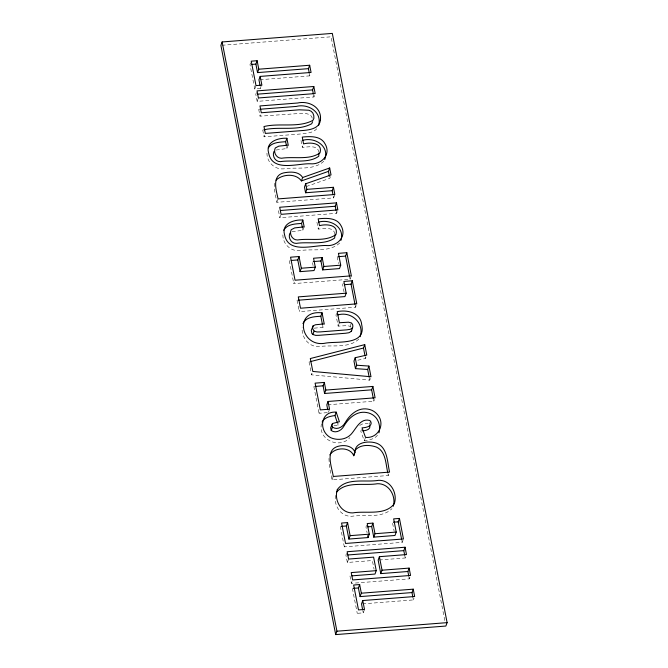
<?xml version="1.0" encoding="UTF-8"?>
<svg xmlns="http://www.w3.org/2000/svg" width="668" height="668" viewBox="0 0 668 668"><rect width="100%" height="100%" fill="white"/><g stroke="black" fill="none" stroke-linecap="round" stroke-linejoin="round"><path stroke-width="0.5" stroke-dasharray="3.34 2.5" d="M328.957 458.39L329.433 466.531L332.029 479.875L388.325 475.507L388.951 473.804M274.682 183.249L274.272 187.165L274.807 191.916L276.828 202.312L333.608 197.903L334.852 194.497M321.483 423.771C317.576 439.586 339.728 449.589 349.932 437.565M335.528 495.439C333.557 505.375 340.713 516.69 351.56 516.306C364.619 514.302 381.77 518.719 391.999 508.649M250.617 62.875L249.999 64.579L254.75 89.003L260.645 88.543L261.889 85.137M254.75 89.003L256.003 85.596M256.412 92.593L255.786 94.297L257.163 101.369L313.943 96.969L314.57 95.265M257.163 101.369L258.407 97.962M312.24 118.203L311.605 116.449L309.927 114.687L304.783 113.142L260.044 116.165L260.979 113.61M316.791 128.765C313.117 132.982 306.871 133.149 301.711 133.901L264.069 136.823L265.004 134.268M259.977 79.726L309.827 75.86L310.453 74.156M276.126 150.024L286.981 148.513L288.225 145.106M276.828 202.312L278.072 198.905M319.02 152.237C317.55 144.488 307.881 147.194 302.337 147.319L303.581 143.912M337.24 211.631L336.614 213.334L279.834 217.743L280.769 215.188M292.058 231.763L302.905 230.251L304.157 226.853M330.418 176.628L329.792 178.331L305.451 186.815M351.343 275.842L350.09 279.249L293.795 283.616L294.73 281.061M334.944 233.984C333.482 226.235 323.805 228.932 318.26 229.066L318.886 227.362M356.178 305.552L355.551 307.255L299.247 311.622L299.874 309.919M314.185 328.18L322.978 327.303L324.222 323.896M343.269 283.123L342.642 284.827L344.17 292.667M370.373 378.455L369.755 380.159L311.564 374.857L312.499 372.301M336.597 313.359L335.979 315.062L338.133 326.126L347.343 325.608L350.166 326.351L351.092 327.303M338.133 326.126L339.377 322.727M350.166 326.351L351.418 322.945M327.278 412.657L319.053 413.292L319.989 410.745M329.549 409.175L328.305 412.582L327.93 410.653M333.916 425.817L338.158 425.165L338.785 423.462M357.823 360.227L365.53 358.474L366.147 356.77M332.029 479.875L333.274 476.468M361.421 429.532L360.795 431.236L364.277 440.788C369.204 439.995 375.349 439.126 378.046 434.35M327.821 404.783L373.855 401.217L374.481 399.514M369.312 424.547L370.565 421.141M364.277 440.788L365.521 437.381M403.138 539.819L402.203 542.374L344.304 546.867L345.239 544.311M346.533 553.421L345.915 555.125L347.343 562.473L372.36 560.535M347.343 562.473L348.587 559.066M366.59 525.265L365.972 526.968L367.091 532.755M409.935 577.152L409.309 578.855L351.41 583.348L352.654 579.941M364.503 609.45L363.25 612.857L357.246 613.324L357.873 611.621M379.157 560.009L405.242 557.98L405.868 556.277M362.557 603.872L413.417 599.922L414.035 598.219M358.841 339.068C348.613 348.846 331.821 344.63 318.903 346.592C308.532 347.043 301.427 337.282 302.095 327.512M323.796 161.255C313.375 171.016 296.65 166.775 283.641 168.87C274.064 169.697 266.181 161.405 267.016 151.937M339.72 243.002C329.299 252.763 312.582 248.521 299.565 250.617C289.995 251.444 282.105 243.152 282.94 233.683M359.735 425.416L362.148 424.071L365.271 423.445L368.168 423.796M221.926 45.274L331.069 36.807L444.863 620.939M337.515 423.236L338.158 425.165M401.819 540.42L402.203 542.374M404.883 556.143L405.242 557.98M408.95 577.018L409.309 578.855M413.058 598.085L413.417 599.922M349.698 277.237L350.09 279.249M355.159 305.251L355.551 307.255M365.162 356.57L365.53 358.474M369.379 378.213L369.755 380.159M373.487 399.314L373.855 401.217M387.949 473.537L388.325 475.507M309.476 74.056L309.827 75.86M313.551 94.939L313.943 96.969M333.257 196.1L333.608 197.903M336.221 211.313L336.614 213.334M392.609 523.294L394.187 531.419M337.173 256.754L338.517 263.651M301.001 140.497L302.337 147.319M316.933 222.244L318.26 229.066M372.552 561.504L374.055 569.228M312.499 262.633L313.075 265.605M322.586 325.291L322.978 327.303M286.605 146.559L286.981 148.513M302.529 228.306L302.905 230.251M362.866 610.878L363.25 612.857M260.261 86.606L260.645 88.543M289.311 260.595L293.795 283.616M297.043 300.308L299.247 311.622M309.059 361.956L311.564 374.857M313.843 386.547L319.053 413.292M340.329 526.451L344.304 546.867M349.982 576L351.41 583.348M352.395 588.416L357.246 613.324M258.716 109.343L260.044 116.165M262.733 129.934L264.069 136.823M278.456 210.662L279.834 217.743"/><path stroke-width="1" d="M329.909 454.883C334.785 446.992 349.907 446.525 353.781 455.726L353.923 453.864M355.025 452.32C354.658 442.425 367.258 440.905 374.598 442.65C387.699 445.464 387.215 462.039 389.578 472.101L333.274 476.468C332.004 467.383 324.556 450.073 338.041 446.333C344.137 444.621 352.462 445.614 355.025 452.32L353.781 455.726M378.956 432.847C380.409 427.712 379.349 421.925 376.017 417.734A13.627 11.849 20.1 0 0 366.348 412.482C356.411 410.845 348.487 418.226 343.87 426.201C341.557 430.501 335.628 433.766 331.244 430.501L330.627 427.862L332.48 423.512L339.411 421.759L336.188 412.123C319.897 411.004 318.394 431.586 330.969 437.799C337.574 440.646 346.199 439.653 351.176 434.167C356.178 428.622 360.219 418.093 369.412 420.389L370.565 421.141C373.479 426.259 365.454 427.821 362.039 427.829L365.521 437.381C378.389 438.717 385.82 423.754 377.261 414.327A13.627 11.849 20.1 0 0 367.592 409.075C357.664 407.438 349.731 414.828 345.114 422.794C342.801 427.094 336.881 430.359 332.489 427.094L331.862 425.75L332.48 423.512M393.252 506.286C396.308 495.948 388.943 483.273 377.387 483.724C364.327 485.97 346.074 480.81 336.58 492.191M360.152 336.697C364.661 323.078 351.201 310.962 337.924 314.912M318.586 125.501C322.51 112.207 308.215 103.298 296.358 106.421L259.735 109.26M324.706 159.602C329.833 146.05 314.678 136.74 302.688 140.363M340.922 240.396C345.072 226.978 330.192 218.778 318.611 222.11M222.135 41.95L220.891 45.357L335.687 634.6L445.865 626.05L447.109 622.643L332.313 33.4L222.135 41.95L336.931 631.193L335.687 634.6M257.539 72.603L255.886 64.12L257.13 60.713L251.243 61.172L256.003 85.596L261.889 85.137L260.186 76.403L311.079 72.453L309.676 65.247L258.783 69.196L257.539 72.603L308.424 68.654L309.676 65.247M260.186 76.403L258.942 79.809L260.077 85.629M286.413 145.582L285.654 141.683L286.898 138.284C278.255 137.675 265.338 141.775 268.611 152.905C272.202 172.561 297.694 163.226 310.369 163.777C321.35 164.854 331.428 154.584 325.091 143.929C320.799 135.646 310.169 136.305 302.253 137.09L303.581 143.912C310.278 142.075 323.078 142.793 319.98 152.872C309.468 160.42 293.887 156.279 281.537 158.249C276.435 158.358 273.12 152.371 275.274 147.987L278.756 146.167L288.225 145.106L286.898 138.284M313.35 93.929L312.566 89.888L313.81 86.481L257.03 90.89L258.407 97.962L315.187 93.562L313.81 86.481M276.051 180.168C282.455 174.014 295.916 173.037 301.41 180.919L302.654 177.513L329.683 167.977L331.036 174.924L305.719 183.75L304.474 187.157L305.568 192.768L332.205 190.697L333.449 187.291L306.812 189.361L305.568 192.768M302.337 227.329L301.577 223.429L302.821 220.031C294.179 219.421 281.261 223.513 284.543 234.652C288.125 254.308 313.618 244.964 326.293 245.523C337.282 246.601 347.352 236.33 341.014 225.675C336.722 217.392 326.101 218.044 318.177 218.837L319.504 225.659C326.201 223.822 339.01 224.54 335.912 234.61C325.399 242.167 309.818 238.025 297.46 239.987C292.359 240.104 289.044 234.117 291.198 229.734L294.68 227.905L304.157 226.853L302.821 220.031M329.407 176.344L328.439 171.375L329.683 167.977M297.786 259.944L299.039 256.537L290.555 257.197L295.039 280.209L351.343 275.842L346.834 252.696L338.425 253.347L340.722 265.179L339.478 268.578L322.661 269.889L320.924 260.971L322.168 257.564L313.551 258.232L315.288 267.15L314.035 270.557L300.066 271.642L297.786 259.944L291.19 260.453M300.066 271.642L301.318 268.235L299.039 256.537M336.021 210.303L335.236 206.262L336.48 202.855L279.7 207.255L281.078 214.336L337.858 209.927L336.48 202.855M322.661 269.889L323.905 266.482L322.168 257.564M351.226 331.403C352.253 328.815 354.274 325.157 351.418 322.945L348.587 322.201L339.377 322.727L337.223 311.655C347.218 309.476 360.586 312.632 361.705 324.715C366.54 345.74 337.014 341.064 325.642 343.11C300.767 348.287 293.018 309.576 322.068 312.833L324.222 323.896L315.438 324.773L313.1 325.85L311.28 330.351L311.881 333.466L312.883 334.509L315.73 335.378L319.037 335.311L345.515 333.257L348.946 332.739L351.226 331.403L351.694 330.276M312.883 334.509L314.127 331.103L312.566 328.531L313.1 325.85M322.394 324.289L320.824 316.24L322.068 312.833M349.506 276.226L345.59 256.103L346.834 252.696M346.183 293.185L298.287 296.901L300.5 308.215L356.796 303.848L352.303 280.769L343.895 281.428L346.183 293.185L344.938 296.592L298.062 300.224M354.967 304.249L351.059 284.176L352.303 280.769M324.581 393.485L323.095 385.828L324.339 382.43L315.096 383.148L320.306 409.893L329.549 409.175L328.046 401.46L375.099 397.811L372.886 386.43L325.825 390.079L324.581 393.485L371.642 389.836L372.886 386.43M328.046 401.46L326.802 404.866L327.738 409.684M368.92 366.064L370.999 376.752L312.816 371.45L310.303 358.549L364.745 344.63L366.774 355.067L355.217 357.697L353.973 361.104L355.443 368.627L367.676 369.471L368.92 366.064L356.687 365.221L355.443 368.627M337.198 422.276L334.944 415.529L336.188 412.123M331.244 430.501L332.489 427.094M364.97 355.626L363.492 348.036L364.745 344.63M346.333 525.983L347.577 522.585L341.573 523.044L345.548 543.468L403.447 538.976L399.447 518.426L393.652 518.877L396.224 532.07L394.98 535.477L373.754 537.122L371.684 526.526L372.936 523.119L367.216 523.562L369.279 534.166L368.035 537.573L348.88 539.059L346.333 525.983L341.323 526.376M348.88 539.059L350.124 535.653L347.577 522.585M373.754 537.122L374.998 533.724L372.936 523.119M360.085 596.599L358.399 587.957L359.651 584.55L353.648 585.018L358.499 609.917L364.503 609.45L362.766 600.54L414.661 596.516L413.225 589.168L361.33 593.201L360.085 596.599L411.981 592.574L413.225 589.168M362.766 600.54L361.522 603.947L362.674 609.892M351.978 575.841L374.998 574.062L376.243 570.656L373.604 557.129L348.587 559.066L347.16 551.726L405.058 547.234L406.486 554.574L379.399 556.678L378.155 560.085L380.785 573.612L407.881 571.507L409.125 568.101L382.029 570.205L380.785 573.612M401.635 539.443L398.203 521.833L399.447 518.426M404.708 555.225L403.814 550.632L405.058 547.234M274.022 151.394C271.876 155.778 275.191 161.756 280.293 161.648C292.642 159.685 308.224 163.827 318.736 156.27L319.079 152.989M289.954 233.14C287.799 237.524 291.114 243.503 296.216 243.394C308.566 241.432 324.147 245.565 334.66 238.017L335.002 234.735M312.632 121.743L311.689 123.747C297.51 131.496 279.082 126.11 263.76 129.859M322.126 422.001C324.439 417.283 330.268 416.256 334.944 415.529M302.921 323.596C306.044 316.874 314.436 316.707 320.824 316.24M268.319 147.845C271.926 142.134 279.658 142.267 285.654 141.683M283.766 230.251C287.232 224.005 295.314 223.964 301.577 223.429M354.967 450.558C359.893 444.278 369.571 444.646 376.443 447.084C386.037 451.51 385.628 463.884 387.757 472.552M352.47 327.996L350.191 329.332L346.767 329.85L320.281 331.904L316.974 331.971L314.127 331.103M301.41 180.919L328.439 171.375M310.061 361.697L363.492 348.036M362.707 430.893C365.479 430.61 370.473 429.833 369.93 425.975M251.961 64.429L255.886 64.12M257.848 94.13L312.566 89.888M280.518 210.503L335.236 206.262M338.108 256.687L345.59 256.103M313.259 261.564L320.924 260.971M301.318 268.235L315.288 267.15M323.905 266.482L340.722 265.179M344.513 284.685L351.059 284.176M314.87 386.471L323.095 385.828M393.377 522.201L398.203 521.833M367.876 526.827L371.684 526.526M350.124 535.653L369.279 534.166M374.998 533.724L396.224 532.07M347.978 554.966L403.814 550.632M376.243 570.656L351.226 572.593L352.654 579.941L410.553 575.449L409.125 568.101M353.397 588.341L358.399 587.957M336.931 631.193L447.109 622.643M302.654 177.513C298.705 171.016 289.829 171.668 283.374 172.962C271.534 175.968 276.318 190.689 278.072 198.905L334.852 194.497L333.449 187.291M407.881 571.507L408.774 576.1M411.981 592.574L412.874 597.167M367.676 369.471L369.187 377.245M371.642 389.836L373.303 398.37M308.424 68.654L309.301 73.154M332.205 190.697L332.906 194.304M355.217 357.697L356.687 365.221M379.399 556.678L382.029 570.205M305.719 183.75L306.812 189.361M367.659 535.644L368.035 537.573M324.339 382.43L325.825 390.079M359.651 584.55L361.33 593.201M257.13 60.713L258.783 69.196M337.307 489.569C333.858 499.973 340.947 513.333 352.804 512.907C366.106 510.586 385.052 516.005 394.32 503.697C397.819 493.209 390.555 479.849 378.631 480.317C365.438 482.688 346.325 477.094 337.307 489.569M320.398 120.198C319.429 128.523 309.71 129.926 302.963 130.502L265.313 133.416L263.977 126.536C279.625 122.687 298.437 128.206 312.933 120.34L313.876 118.336L313.801 115.673L312.849 113.051L311.171 111.28L308.866 110.237L299.281 109.811L261.288 112.758L259.961 105.936L297.602 103.014C308.808 100.459 322.143 107.231 320.398 120.198"/></g></svg>
